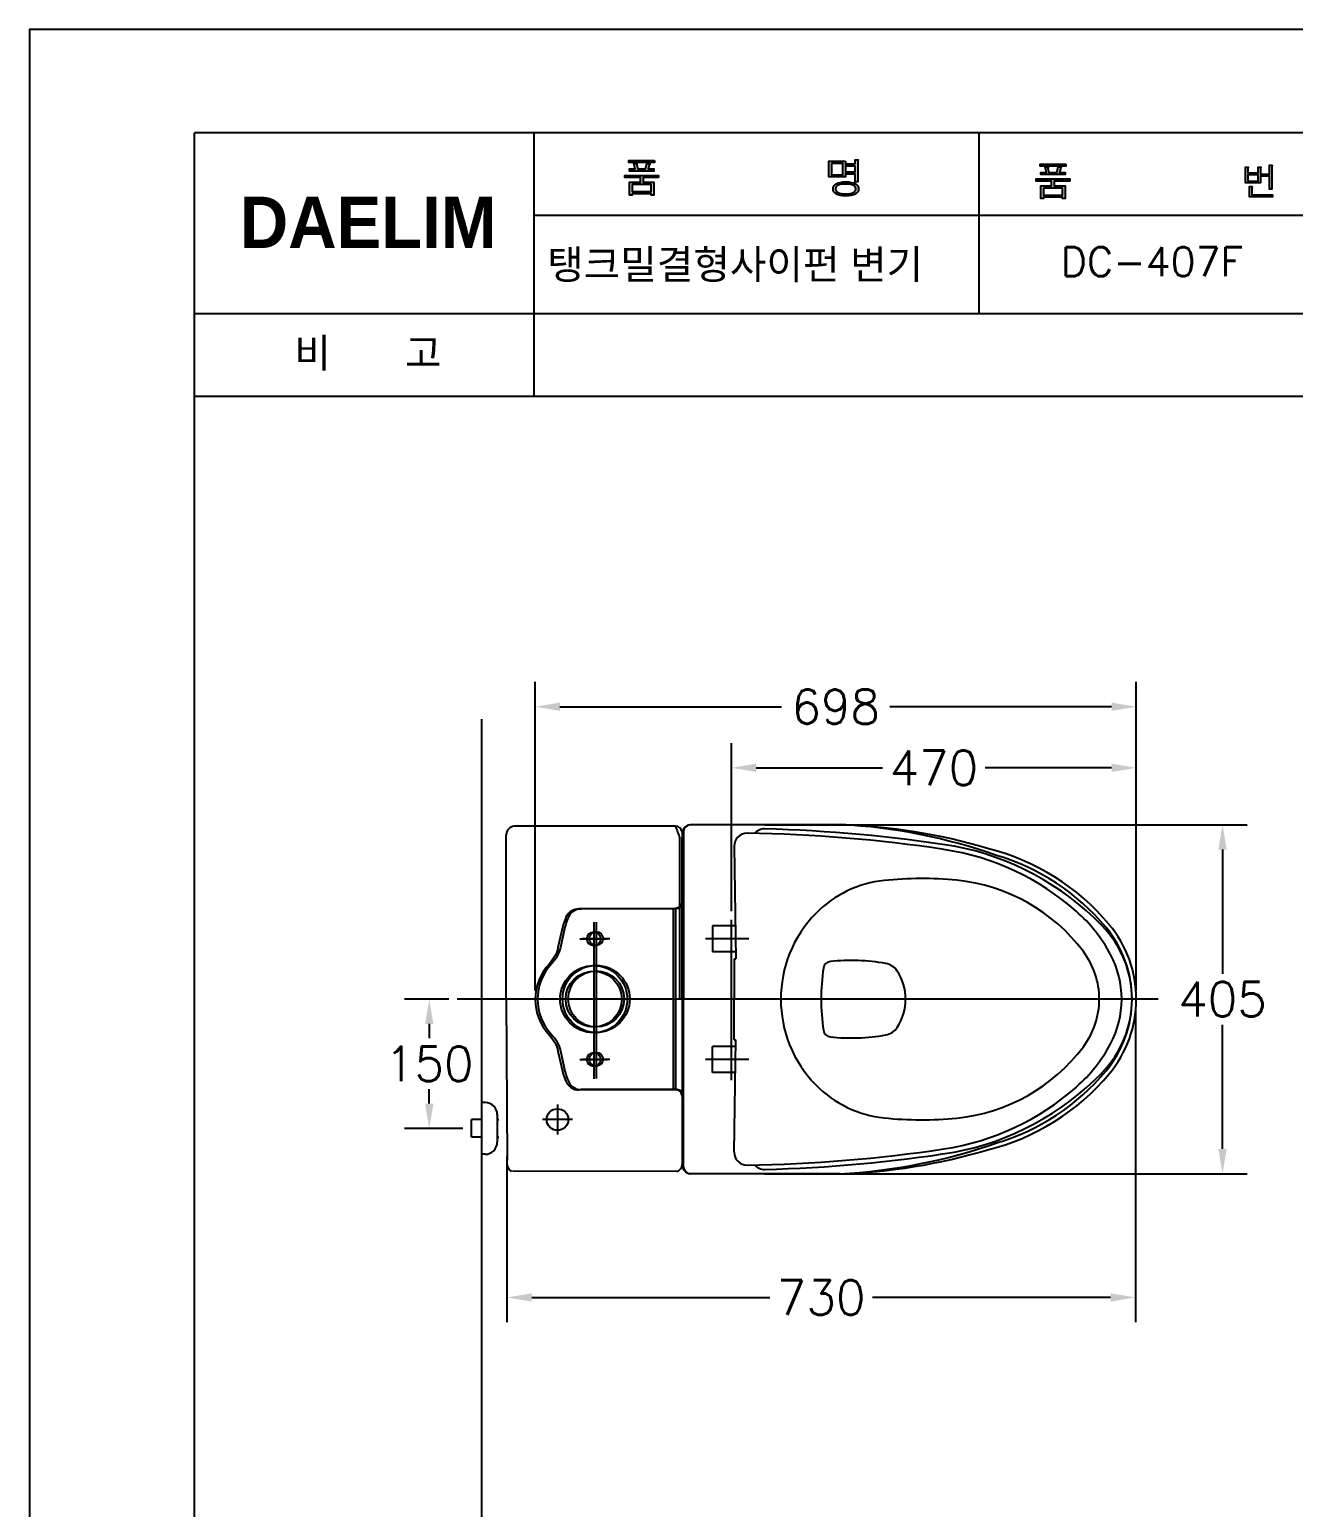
# Model space of a CAD drawing. Extents: x 63879 to 66305, y 58180 to 61610.
# Drawn here: x 63879 to 65347, y 59895 to 61610 of the extents above; entities that cross this region are included whole.
import ezdxf
from ezdxf.lldxf.tags import DXFTag

# ---------------------------------------------------------------- set-up
doc = ezdxf.new("R2010")
doc.units = 0
doc.header["$MEASUREMENT"] = 0
doc.layers.get('0').update_dxf_attribs({"linetype": 'CONTINUOUS'})
doc.layers.get('Defpoints').update_dxf_attribs({"linetype": 'CONTINUOUS'})
for name, color, linetype in [('3', 3, 'CONTINUOUS'), ('6', 6, 'CONTINUOUS'), ('CENTER', 1, 'CONTINUOUS'), ('Dim', 4, 'CONTINUOUS'), ('LINE', 7, 'CONTINUOUS'), ('LINE @ 1 VP1', 7, 'CONTINUOUS'), ('LINE @ 1 VPModel', 7, 'CONTINUOUS'), ('MAIN', 7, 'CONTINUOUS'), ('POINT', 3, 'CONTINUOUS'), ('YA', 7, 'CONTINUOUS')]:
    doc.layers.add(name, color=color, linetype=linetype)
doc.styles.add('h', font='', dxfattribs={"height": 30})
doc.styles.get("Standard").update_dxf_attribs({"font": 'txt.shx', "bigfont": 'ghs.shx'})
doc.styles.add('스타일1', font='txt.shx', dxfattribs={"bigfont": 'ghs.shx'})
doc.styles.get('h').set_extended_font_data('Haansoft Batang')
tags = doc.linetypes.add('Amconstr', pattern=[9999, 9999, 0]).pattern_tags.tags
tags[6:7] = [DXFTag(74, 4), DXFTag(75, 0), DXFTag(340, '0'), DXFTag(46, 1.0), DXFTag(50, 0.0), DXFTag(44, 0.0), DXFTag(45, 0.0)]
tags[4:5] = [DXFTag(74, 4), DXFTag(75, 0), DXFTag(340, '0'), DXFTag(46, 1.0), DXFTag(50, 0.0), DXFTag(44, 0.0), DXFTag(45, 0.0)]
doc.dimstyles.get("Standard").update_dxf_attribs({"dimtxt": 0.18, "dimasz": 0.18, "dimexe": 0.18, "dimexo": 0.0625, "dimgap": 0.09, "dimtad": 0, "dimtih": 1, "dimtoh": 1, "dimdec": 4, "dimzin": 0, "dimdsep": 46, "dimtxsty": 'Standard', "dimcen": 0.09, "dimadec": 0, "dimazin": 0, "dimtfac": 1, "dimtdec": 4, "dimtofl": 0, "dimtmove": 0, "dimatfit": 0, "dimfxl": 0, "dimtolj": 1, "dimtzin": 0, "dimarcsym": 0})

# ---------------------------------------------------------------- blocks, each defined once
blk = doc.blocks.new('*D8')
at = {"layer": 'Defpoints', "color": 0}
for p in [(64343.1, 60484.7), (64375.7, 60484.7), (64392.1, 60334.7)]:
    blk.add_point(p, dxfattribs=at)
at = {"layer": 'Dim', "color": 0, "lineweight": -2}
for p, q in [((64365.7, 60484.7), (64314.3, 60484.7)), ((64343.1, 60455.9), (64343.1, 60439.3)), ((64343.1, 60363.5), (64343.1, 60380.1)), ((64382.1, 60334.7), (64314.3, 60334.7))]:
    blk.add_line(p, q, dxfattribs=at)
at = {"layer": 'Dim', "color": 0}
for points in [[(64338.3, 60455.9), (64347.9, 60455.9), (64343.1, 60484.7)], [(64338.3, 60363.5), (64347.9, 60363.5), (64343.1, 60334.7)]]:
    blk.add_solid(points, dxfattribs=at)
at = {"layer": 'Dim', "color": 0, "insert": (64343.1, 60409.7), "char_height": 40, "attachment_point": 5}
blk.add_mtext('\\A1;150', dxfattribs=at)
blk = doc.blocks.new('*D9')
at = {"layer": 'Defpoints', "color": 0}
for p in [(65163.1, 60484.8), (64433.3, 60312.2), (64433.3, 60138.5)]:
    blk.add_point(p, dxfattribs=at)
at = {"layer": 'Dim', "color": 0, "lineweight": -2}
for p, q in [((65163.1, 60474.8), (65163.1, 60109.7)), ((64433.3, 60302.2), (64433.3, 60109.7)), ((64462.1, 60138.5), (64738.6, 60138.5)), ((65134.3, 60138.5), (64857.8, 60138.5))]:
    blk.add_line(p, q, dxfattribs=at)
at = {"layer": 'Dim', "color": 0}
for points in [[(64462.1, 60143.3), (64462.1, 60133.7), (64433.3, 60138.5)], [(65134.3, 60143.3), (65134.3, 60133.7), (65163.1, 60138.5)]]:
    blk.add_solid(points, dxfattribs=at)
at = {"layer": 'Dim', "color": 0, "insert": (64798.2, 60138.5), "char_height": 40, "attachment_point": 5}
blk.add_mtext('\\A1;730', dxfattribs=at)
blk = doc.blocks.new('*D10')
at = {"layer": 'Defpoints', "color": 0}
for p in [(64694.1, 60753.2), (64694.1, 60576.7), (65164.1, 60484.7)]:
    blk.add_point(p, dxfattribs=at)
at = {"layer": 'Dim', "color": 0, "lineweight": -2}
for p, q in [((64694.1, 60586.7), (64694.1, 60782)), ((65164.1, 60494.7), (65164.1, 60782)), ((64722.9, 60753.2), (64869.5, 60753.2)), ((65135.3, 60753.2), (64988.7, 60753.2))]:
    blk.add_line(p, q, dxfattribs=at)
at = {"layer": 'Dim', "color": 0}
for points in [[(64722.9, 60758), (64722.9, 60748.4), (64694.1, 60753.2)], [(65135.3, 60758), (65135.3, 60748.4), (65164.1, 60753.2)]]:
    blk.add_solid(points, dxfattribs=at)
at = {"layer": 'Dim', "color": 0, "insert": (64929.1, 60753.2), "char_height": 40, "attachment_point": 5}
blk.add_mtext('\\A1;470', dxfattribs=at)
blk = doc.blocks.new('*D11')
at = {"layer": 'Defpoints', "color": 0}
for p in [(64722.5, 60687.2), (65264.2, 60687.2), (64722.5, 60282.1)]:
    blk.add_point(p, dxfattribs=at)
at = {"layer": 'Dim', "color": 0, "lineweight": -2}
for p, q in [((64732.5, 60687.2), (65293, 60687.2)), ((65264.2, 60658.4), (65264.2, 60514.3)), ((65264.2, 60310.9), (65264.2, 60455.1)), ((64732.5, 60282.1), (65293, 60282.1))]:
    blk.add_line(p, q, dxfattribs=at)
at = {"layer": 'Dim', "color": 0}
for points in [[(65259.4, 60658.4), (65269, 60658.4), (65264.2, 60687.2)], [(65259.4, 60310.9), (65269, 60310.9), (65264.2, 60282.1)]]:
    blk.add_solid(points, dxfattribs=at)
at = {"layer": 'Dim', "color": 0, "insert": (65264.2, 60484.7), "char_height": 40, "attachment_point": 5}
blk.add_mtext('\\A1;405', dxfattribs=at)
blk = doc.blocks.new('*D14')
at = {"layer": 'Defpoints', "color": 0}
for p in [(65164.1, 60824.1), (64466.1, 60484.8), (65164.1, 60484.7)]:
    blk.add_point(p, dxfattribs=at)
at = {"layer": 'Dim', "color": 0, "lineweight": -2}
for p, q in [((64466.1, 60494.8), (64466.1, 60852.9)), ((65164.1, 60494.7), (65164.1, 60852.9)), ((64494.9, 60824.1), (64752.2, 60824.1)), ((65135.3, 60824.1), (64878, 60824.1))]:
    blk.add_line(p, q, dxfattribs=at)
at = {"layer": 'Dim', "color": 0}
for points in [[(64494.9, 60828.9), (64494.9, 60819.3), (64466.1, 60824.1)], [(65135.3, 60828.9), (65135.3, 60819.3), (65164.1, 60824.1)]]:
    blk.add_solid(points, dxfattribs=at)
at = {"layer": 'Dim', "color": 0, "insert": (64815.1, 60824.1), "char_height": 40, "attachment_point": 5}
blk.add_mtext('\\A1;698', dxfattribs=at)
blk = doc.blocks.new('*U24')
at = {"layer": 'LINE @ 1 VP1', "linetype": 'Amconstr'}
h = blk.add_hatch(color=256, dxfattribs=at)
h.dxf.hatch_style = 1
h.paths.add_polyline_path([(65059.7, 61444.1), (65053.2, 61444.1), (65053.2, 61441.7), (65081.4, 61441.7), (65081.4, 61444.1), (65074.8, 61444.1), (65076, 61448.5), (65076.1, 61448.9), (65076.7, 61449.6), (65076.8, 61449.7), (65076.8, 61449.7), (65076.8, 61449.8), (65076.8, 61449.8), (65076.8, 61449.8), (65076.8, 61449.9), (65076.8, 61449.9), (65076.8, 61449.9), (65076.8, 61449.9), (65076.8, 61449.9), (65076.8, 61450), (65076.7, 61450), (65076.5, 61450.1), (65075.8, 61450.2), (65073.4, 61450.7), (65071.9, 61444.1), (65062.7, 61444.1), (65061.5, 61449), (65061.6, 61449.6), (65061.8, 61449.9), (65061.8, 61449.9), (65061.8, 61450), (65061.9, 61450), (65061.9, 61450.1), (65061.9, 61450.1), (65061.8, 61450.1), (65061.8, 61450.1), (65061.8, 61450.2), (65061.8, 61450.2), (65061.8, 61450.2), (65061.8, 61450.2), (65061.7, 61450.2), (65061.6, 61450.3), (65061.4, 61450.3), (65060.5, 61450.3), (65058.3, 61450.3)])
h.paths.add_polyline_path([(65047.8, 61436.7), (65047.8, 61434.2), (65065.8, 61434.2), (65065.8, 61428.7), (65053.2, 61428.7), (65053.2, 61414), (65056.3, 61414), (65056.3, 61415.3), (65078.4, 61415.3), (65078.4, 61414), (65081.5, 61414), (65081.5, 61428.7), (65068.9, 61428.7), (65068.9, 61434.2), (65086.8, 61434.2), (65086.8, 61436.7)])
h.paths.add_polyline_path([(65078.4, 61426.1), (65078.4, 61417.9), (65056.3, 61417.9), (65056.3, 61426.1)], flags=16)
at = {"layer": 'LINE @ 1 VPModel', "linetype": 'Amconstr'}
h = blk.add_hatch(color=256, dxfattribs=at)
h.dxf.hatch_style = 1
h.paths.add_polyline_path([(65059.7, 61444.1), (65053.2, 61444.1), (65053.2, 61441.7), (65081.4, 61441.7), (65081.4, 61444.1), (65074.8, 61444.1), (65076, 61448.5), (65076.1, 61448.9), (65076.7, 61449.6), (65076.8, 61449.7), (65076.8, 61449.7), (65076.8, 61449.8), (65076.8, 61449.8), (65076.8, 61449.8), (65076.8, 61449.9), (65076.8, 61449.9), (65076.8, 61449.9), (65076.8, 61449.9), (65076.8, 61449.9), (65076.8, 61450), (65076.7, 61450), (65076.5, 61450.1), (65075.8, 61450.2), (65073.4, 61450.7), (65071.9, 61444.1), (65062.7, 61444.1), (65061.5, 61449), (65061.6, 61449.6), (65061.8, 61449.9), (65061.8, 61449.9), (65061.8, 61450), (65061.9, 61450), (65061.9, 61450.1), (65061.9, 61450.1), (65061.8, 61450.1), (65061.8, 61450.1), (65061.8, 61450.2), (65061.8, 61450.2), (65061.8, 61450.2), (65061.8, 61450.2), (65061.7, 61450.2), (65061.6, 61450.3), (65061.4, 61450.3), (65060.5, 61450.3), (65058.3, 61450.3)])
h.paths.add_polyline_path([(65047.8, 61436.7), (65047.8, 61434.2), (65065.8, 61434.2), (65065.8, 61428.7), (65053.2, 61428.7), (65053.2, 61414), (65056.3, 61414), (65056.3, 61415.3), (65078.4, 61415.3), (65078.4, 61414), (65081.5, 61414), (65081.5, 61428.7), (65068.9, 61428.7), (65068.9, 61434.2), (65086.8, 61434.2), (65086.8, 61436.7)])
h.paths.add_polyline_path([(65078.4, 61426.1), (65078.4, 61417.9), (65056.3, 61417.9), (65056.3, 61426.1)], flags=16)
blk = doc.blocks.new('*U25')
at = {"layer": 'LINE @ 1 VP1', "linetype": 'Amconstr'}
h = blk.add_hatch(color=256, dxfattribs=at)
h.dxf.hatch_style = 1
h.paths.add_polyline_path([(65082.1, 61453.9), (65052.5, 61453.9), (65052.5, 61451.5), (65082.1, 61451.5)])
at = {"layer": 'LINE @ 1 VPModel', "linetype": 'Amconstr'}
h = blk.add_hatch(color=256, dxfattribs=at)
h.dxf.hatch_style = 1
h.paths.add_polyline_path([(65082.1, 61453.9), (65052.5, 61453.9), (65052.5, 61451.5), (65082.1, 61451.5)])
blk = doc.blocks.new('*U26')
at = {"layer": 'LINE @ 1 VP1', "linetype": 'Amconstr'}
h = blk.add_hatch(color=256, dxfattribs=at)
h.dxf.hatch_style = 1
h.paths.add_polyline_path([(65308.3, 61448.9), (65308.3, 61449.2), (65308.5, 61449.6), (65308.6, 61449.8), (65308.6, 61449.8), (65308.6, 61449.9), (65308.6, 61450), (65308.6, 61450), (65308.6, 61450), (65308.6, 61450.1), (65308.6, 61450.1), (65308.6, 61450.1), (65308.6, 61450.1), (65308.5, 61450.1), (65308.5, 61450.2), (65308.4, 61450.2), (65308.3, 61450.2), (65308.2, 61450.3), (65307.3, 61450.3), (65305.4, 61450.3), (65305.4, 61443.7), (65293.5, 61443.7), (65293.5, 61449.1), (65293.6, 61449.4), (65293.8, 61449.7), (65293.9, 61449.9), (65294, 61450), (65294, 61450), (65294, 61450.1), (65294, 61450.1), (65294, 61450.1), (65294, 61450.1), (65294, 61450.2), (65294, 61450.2), (65294, 61450.2), (65293.9, 61450.2), (65293.9, 61450.2), (65293.9, 61450.2), (65293.9, 61450.2), (65293.8, 61450.3), (65293.6, 61450.3), (65292.9, 61450.3), (65290.8, 61450.3), (65290.8, 61432), (65308.3, 61432), (65308.3, 61440), (65318.6, 61440), (65318.6, 61424.9), (65321.5, 61424.9), (65321.5, 61451.1), (65321.5, 61451.5), (65321.7, 61451.8), (65321.8, 61452), (65321.8, 61452.2), (65321.8, 61452.3), (65321.8, 61452.3), (65321.8, 61452.3), (65321.8, 61452.4), (65321.8, 61452.4), (65321.8, 61452.4), (65321.8, 61452.4), (65321.7, 61452.5), (65321.7, 61452.5), (65321.7, 61452.5), (65321.6, 61452.5), (65321.5, 61452.5), (65321.3, 61452.6), (65321, 61452.6), (65318.6, 61452.6), (65318.6, 61442.3), (65308.3, 61442.3)])
h.paths.add_polyline_path([(65305.4, 61441.4), (65305.4, 61434.1), (65293.5, 61434.1), (65293.5, 61441.4)], flags=16)
h.paths.add_polyline_path([(65298.6, 61427.3), (65298.5, 61427.1), (65298.4, 61426.8), (65298.3, 61426.5), (65298.3, 61418.2), (65322.3, 61418.2), (65322.3, 61415.9), (65295.5, 61415.9), (65295.5, 61427.7), (65297.6, 61427.7), (65298.3, 61427.7), (65298.5, 61427.7), (65298.6, 61427.6), (65298.7, 61427.5), (65298.6, 61427.4)])
at = {"layer": 'LINE @ 1 VPModel', "linetype": 'Amconstr'}
h = blk.add_hatch(color=256, dxfattribs=at)
h.dxf.hatch_style = 1
h.paths.add_polyline_path([(65308.3, 61448.9), (65308.3, 61449.2), (65308.5, 61449.6), (65308.6, 61449.8), (65308.6, 61449.8), (65308.6, 61449.9), (65308.6, 61450), (65308.6, 61450), (65308.6, 61450), (65308.6, 61450.1), (65308.6, 61450.1), (65308.6, 61450.1), (65308.6, 61450.1), (65308.5, 61450.1), (65308.5, 61450.2), (65308.4, 61450.2), (65308.3, 61450.2), (65308.2, 61450.3), (65307.3, 61450.3), (65305.4, 61450.3), (65305.4, 61443.7), (65293.5, 61443.7), (65293.5, 61449.1), (65293.6, 61449.4), (65293.8, 61449.7), (65293.9, 61449.9), (65294, 61450), (65294, 61450), (65294, 61450.1), (65294, 61450.1), (65294, 61450.1), (65294, 61450.1), (65294, 61450.2), (65294, 61450.2), (65294, 61450.2), (65293.9, 61450.2), (65293.9, 61450.2), (65293.9, 61450.2), (65293.9, 61450.2), (65293.8, 61450.3), (65293.6, 61450.3), (65292.9, 61450.3), (65290.8, 61450.3), (65290.8, 61432), (65308.3, 61432), (65308.3, 61440), (65318.6, 61440), (65318.6, 61424.9), (65321.5, 61424.9), (65321.5, 61451.1), (65321.5, 61451.5), (65321.7, 61451.8), (65321.8, 61452), (65321.8, 61452.2), (65321.8, 61452.3), (65321.8, 61452.3), (65321.8, 61452.3), (65321.8, 61452.4), (65321.8, 61452.4), (65321.8, 61452.4), (65321.8, 61452.4), (65321.7, 61452.5), (65321.7, 61452.5), (65321.7, 61452.5), (65321.6, 61452.5), (65321.5, 61452.5), (65321.3, 61452.6), (65321, 61452.6), (65318.6, 61452.6), (65318.6, 61442.3), (65308.3, 61442.3)])
h.paths.add_polyline_path([(65305.4, 61441.4), (65305.4, 61434.1), (65293.5, 61434.1), (65293.5, 61441.4)], flags=16)
h.paths.add_polyline_path([(65298.6, 61427.3), (65298.5, 61427.1), (65298.4, 61426.8), (65298.3, 61426.5), (65298.3, 61418.2), (65322.3, 61418.2), (65322.3, 61415.9), (65295.5, 61415.9), (65295.5, 61427.7), (65297.6, 61427.7), (65298.3, 61427.7), (65298.5, 61427.7), (65298.6, 61427.6), (65298.7, 61427.5), (65298.6, 61427.4)])

msp = doc.modelspace()

# ---------------------------------------------------------------- hatches: boundary and pattern name
at = {"layer": 'YA'}
h = msp.add_hatch(color=256, dxfattribs=at)
h.paths.add_polyline_path([(64837.7, 61454.1), (64837.7, 61459), (64840.1, 61459), (64840.5, 61459), (64840.8, 61458.9), (64840.9, 61458.9), (64841, 61458.9), (64841, 61458.9), (64841.1, 61458.8), (64841.1, 61458.8), (64841.1, 61458.8), (64841.1, 61458.8), (64841.1, 61458.8), (64841.1, 61458.8), (64841.1, 61458.8), (64841.1, 61458.7), (64841.1, 61458.7), (64841.1, 61458.7), (64841.1, 61458.7), (64841.1, 61458.6), (64841.1, 61458.5), (64841, 61458.3), (64840.8, 61458), (64840.8, 61457.6), (64840.8, 61433.3), (64837.7, 61433.3), (64837.7, 61442.3), (64827.8, 61442.3), (64827.8, 61444.9), (64837.7, 61444.9), (64837.7, 61451.5), (64827.8, 61451.5), (64827.8, 61454.1)])
h.paths.add_polyline_path([(64817.9, 61429.3), (64817.3, 61428.9), (64816.7, 61428.5), (64816.2, 61428), (64815.8, 61427.5), (64815.5, 61427), (64815.3, 61426.4), (64815.1, 61425.7), (64815.1, 61425.1), (64815.1, 61424.4), (64815.3, 61423.8), (64815.5, 61423.2), (64815.8, 61422.7), (64816.2, 61422.2), (64816.7, 61421.7), (64817.3, 61421.3), (64817.9, 61420.9), (64819.6, 61420.3), (64821.6, 61419.9), (64826.8, 61419.5), (64831.9, 61419.9), (64834, 61420.3), (64835.6, 61420.9), (64836.3, 61421.3), (64836.9, 61421.7), (64837.4, 61422.2), (64837.8, 61422.7), (64838.1, 61423.2), (64838.3, 61423.8), (64838.5, 61424.4), (64838.5, 61425.1), (64838.5, 61425.7), (64838.3, 61426.4), (64838.1, 61427), (64837.8, 61427.5), (64837.4, 61428), (64836.9, 61428.5), (64836.3, 61428.9), (64835.6, 61429.3), (64834, 61429.9), (64831.9, 61430.4), (64826.8, 61430.7), (64821.6, 61430.4), (64819.6, 61429.9)], flags=16)
h.paths.add_polyline_path([(64837.9, 61431), (64838.8, 61430.4), (64839.5, 61429.8), (64840.2, 61429.1), (64840.7, 61428.4), (64841.1, 61427.6), (64841.4, 61426.8), (64841.5, 61426), (64841.6, 61425.1), (64841.5, 61424.2), (64841.4, 61423.3), (64841.1, 61422.5), (64840.7, 61421.8), (64840.2, 61421.1), (64839.5, 61420.4), (64838.8, 61419.8), (64837.9, 61419.3), (64836.9, 61418.7), (64835.8, 61418.3), (64833.2, 61417.6), (64830.2, 61417.1), (64826.8, 61417), (64823.4, 61417.1), (64820.4, 61417.6), (64817.8, 61418.3), (64816.6, 61418.7), (64815.6, 61419.3), (64814.8, 61419.8), (64814, 61420.4), (64813.4, 61421.1), (64812.9, 61421.8), (64812.5, 61422.5), (64812.2, 61423.3), (64812.1, 61424.2), (64812, 61425.1), (64812.1, 61426), (64812.2, 61426.8), (64812.5, 61427.6), (64812.9, 61428.4), (64813.4, 61429.1), (64814, 61429.8), (64814.8, 61430.4), (64815.6, 61431), (64816.6, 61431.5), (64817.8, 61432), (64820.4, 61432.7), (64823.4, 61433.1), (64826.8, 61433.3), (64830.2, 61433.1), (64833.2, 61432.7), (64835.8, 61432), (64836.9, 61431.5)])
h.paths.add_polyline_path([(64810.1, 61454.6), (64810.1, 61441.5), (64823.2, 61441.5), (64823.2, 61454.6)], flags=16)
h.paths.add_polyline_path([(64826.3, 61457.2), (64826.3, 61438.9), (64807, 61438.9), (64807, 61457.2)])
h.paths.add_polyline_path([(64578.8, 61430.2), (64578.8, 61421.9), (64600.9, 61421.9), (64600.9, 61430.2)], flags=16)
h.paths.add_polyline_path([(64584.3, 61454.3), (64584.3, 61454.3), (64584.3, 61454.2), (64584.3, 61454.2), (64584.3, 61454.2), (64584.4, 61454.2), (64584.4, 61454.1), (64584.4, 61454.1), (64584.3, 61454.1), (64584.3, 61454), (64584.3, 61453.9), (64584.2, 61453.8), (64584.1, 61453.4), (64584, 61453.3), (64584, 61453.1), (64584, 61453), (64584, 61452.9), (64585.2, 61448.2), (64594.4, 61448.2), (64595.9, 61454.7), (64598.3, 61454.3), (64599, 61454.1), (64599.2, 61454.1), (64599.3, 61454), (64599.3, 61454), (64599.3, 61454), (64599.3, 61454), (64599.3, 61454), (64599.3, 61453.9), (64599.3, 61453.9), (64599.3, 61453.9), (64599.3, 61453.9), (64599.3, 61453.8), (64599.3, 61453.8), (64599.2, 61453.7), (64599.1, 61453.5), (64598.8, 61453.2), (64598.7, 61453), (64598.6, 61452.9), (64598.6, 61452.8), (64598.5, 61452.6), (64597.3, 61448.2), (64603.9, 61448.2), (64603.9, 61445.8), (64575.7, 61445.8), (64575.7, 61448.2), (64582.2, 61448.2), (64580.8, 61454.4), (64583, 61454.4), (64583.9, 61454.4), (64584.1, 61454.3), (64584.2, 61454.3), (64584.3, 61454.3)])
h.paths.add_polyline_path([(64604.6, 61458), (64604.6, 61455.6), (64575, 61455.6), (64575, 61458)])
h.paths.add_polyline_path([(64609.3, 61438.3), (64591.4, 61438.3), (64591.4, 61432.8), (64604, 61432.8), (64604, 61418), (64600.9, 61418), (64600.9, 61419.3), (64578.8, 61419.3), (64578.8, 61418), (64575.7, 61418), (64575.7, 61432.8), (64588.3, 61432.8), (64588.3, 61438.3), (64570.3, 61438.3), (64570.3, 61440.8), (64609.3, 61440.8)])

# ---------------------------------------------------------------- linework, layer by layer
at = {"color": 0}
msp.add_line((64636.7, 60679.1), (64636.7, 60291), dxfattribs=at)
at = {"layer": '3', "color": 0}
for centre, radius, start, end in [((64649.7, 60673.9), 14, 108.7085, 158.3726), ((64649.2, 60294.5), 13, 195.8349, 252.5215)]:
    msp.add_arc(centre, radius, start, end, dxfattribs=at)
at = {"layer": '6', "color": 0}
msp.add_line((64404.1, 60315.7), (64404.1, 60334.2), dxfattribs=at)
at = {"layer": 'CENTER', "color": 0}
for p, q in [((64534.1, 60573.9), (64534.1, 60392.3)), ((64536.9, 60574.2), (64536.9, 60392.6)), ((64694.1, 60390.8), (64694.1, 60576.7)), ((64518.1, 60554.7), (64549.8, 60554.7)), ((64520.9, 60555), (64552.7, 60555)), ((64714, 60554.7), (64663.9, 60554.7)), ((65189.5, 60484.7), (64375.7, 60484.7)), ((64518.1, 60414.7), (64549.8, 60414.7)), ((64520.9, 60415), (64552.7, 60415)), ((64714, 60414.7), (64663.9, 60414.7)), ((64492, 60362.5), (64492, 60327.5)), ((64509.5, 60345), (64474.5, 60345))]:
    msp.add_line(p, q, dxfattribs=at)
at = {"layer": 'MAIN', "color": 0}
for p, q in [((64404.1, 58971.3), (64404.1, 60809.5)), ((64820.7, 60687.2), (64646.3, 60687.2)), ((64820.9, 60687.2), (64646.5, 60687.2)), ((64634.1, 60484.7), (64634.1, 60671.8)), ((64638.3, 60679.2), (64638.3, 60484.7)), ((64638.3, 60671.7), (64638.3, 60484.7)), ((64697.1, 60662), (64699.1, 60531.7)), ((64672.1, 60569.7), (64672.1, 60539.7)), ((64698.5, 60569.7), (64672.1, 60569.7)), ((64699, 60539.7), (64672.1, 60539.7)), ((64697.1, 60531.7), (64699.1, 60531.7)), ((64697.1, 60531.7), (64697.1, 60484.7)), ((64638.3, 60290.1), (64638.3, 60484.7)), ((64697.1, 60437.7), (64697.1, 60484.7)), ((64672.1, 60399.7), (64672.1, 60429.7)), ((64699, 60429.7), (64672.1, 60429.7)), ((64697.1, 60437.7), (64699.1, 60437.7)), ((64697.1, 60307.4), (64699.1, 60437.7)), ((64698.5, 60399.7), (64672.1, 60399.7)), ((64408.1, 60364.7), (64404.1, 60364.7)), ((64392.1, 60324.5), (64392.1, 60345)), ((64404.1, 60345), (64392.1, 60345)), ((64422.1, 60350.7), (64422.1, 60318.7)), ((64422.1, 60345), (64424.1, 60345)), ((64404.1, 60324.5), (64392.1, 60324.5)), ((64422.1, 60324.5), (64424.1, 60324.5)), ((64408.1, 60304.7), (64404.1, 60304.7)), ((64819.7, 60282.1), (64645.3, 60282.1))]:
    msp.add_line(p, q, dxfattribs=at)
at = {"layer": 'MAIN', "color": 7}
for p, q in [((64628.9, 60685.4), (64441.8, 60685.4)), ((64432.4, 60485), (64432.6, 60675.4)), ((64636.7, 60485), (64636.7, 60672.1)), ((64432.4, 60485), (64432.4, 60659.1)), ((64432.4, 60485.1), (64433.4, 60297.8)), ((64636.7, 60485), (64636.7, 60297.9)), ((64630.5, 60284.8), (64439.9, 60285))]:
    msp.add_line(p, q, dxfattribs=at)
msp.add_circle((64492, 60345), 12.5, dxfattribs=at)
for centre, radius, start, end in [((64442.6, 60675.4), 10, 94.6201, 180), ((64629, 60677.5), 7.86, 11.3225, 90.8705), ((64442.6, 60293.5), 9.28, 184.0742, 245.7023), ((64628.3, 60293), 8.43, 284.8915, 359.5779)]:
    msp.add_arc(centre, radius, start, end, dxfattribs=at)
at = {"layer": 'MAIN', "color": 0}
for centre, radius, start, end in [((65073.6, 60849.3), 473.9, 200.2333, 201.9873), ((64646.3, 60679.2), 8, 90, 180), ((64646.3, 60679.2), 8, 90, 180), ((64788.2, 60045.7), 642.4, 70.5659, 87.0826), ((64799.3, 60016.8), 670.8, 73.3788, 88.1553), ((64788.2, 60045.7), 642.4, 70.5659, 87.0826), ((64799.3, 60016.8), 670.8, 73.3788, 88.1553), ((64712.1, 60662.2), 15, 89.1659, 180), ((64687.6, 58977.4), 1700, 81.4419, 89.1659), ((64732.1, 60667.3), 15, 88.4964, 139.4017), ((64687.6, 58970.9), 1712, 81.0921, 88.4964), ((64895.9, 60361.8), 300, 48.5441, 81.4419), ((64891.5, 60342.6), 325.5, 44.3131, 79.1713), ((64927.5, 60400), 267.3, 39.8337, 76.2184), ((64927.5, 60400), 267.3, 39.8337, 76.2184), ((64927.5, 60400), 262.3, 39.8337, 73.5147), ((64927.5, 60400), 262.3, 39.8337, 73.5147), ((64975.4, 60451.7), 180, 28.1029, 48.544), ((65037.1, 60484.7), 122, 0, 44.3131), ((65029.1, 60484.7), 130, 360, 39.8337), ((65029.1, 60484.7), 130, 360, 39.8337), ((65029.1, 60484.7), 135, 360, 39.8337), ((65029.1, 60484.7), 135, 360, 39.8337), ((65037.1, 60484.7), 110, 0, 28.1029), ((65037.1, 60484.7), 122, 315.6869, 0), ((65029.1, 60484.7), 130, 320.1663, 0), ((65029.1, 60484.7), 130, 320.1663, 0), ((65029.1, 60484.7), 135, 320.1663, 0), ((65029.1, 60484.7), 135, 320.1663, 0), ((65037.1, 60484.7), 110, 331.8971, 0), ((64975.4, 60517.7), 180, 311.4559, 331.8971), ((64891.5, 60626.8), 325.5, 280.8287, 315.6869), ((64927.5, 60569.4), 267.3, 283.7816, 320.1663), ((64927.5, 60569.4), 267.3, 283.7816, 320.1663), ((64927.5, 60569.4), 262.3, 286.4853, 320.1663), ((64927.5, 60569.4), 262.3, 286.4853, 320.1663), ((64895.9, 60607.6), 300, 278.5581, 311.4559), ((64408.1, 60350.7), 14, 0, 90), ((64408.1, 60318.7), 14, 270, 360), ((64712.1, 60307.2), 15, 180, 270.8341), ((64687.6, 61992), 1700, 270.8341, 278.5581), ((64687.6, 61998.5), 1712, 271.5036, 278.9079), ((64788.2, 60924), 642.6, 272.8099, 289.4308), ((64786.8, 60930.9), 649.6, 272.9, 289.3407), ((64799, 60954), 672.2, 271.7616, 286.6131), ((64799, 60954), 672.2, 271.7616, 286.6131), ((64646.3, 60290.1), 8, 180, 270), ((64732.1, 60302.1), 15, 220.5983, 271.5036)]:
    msp.add_arc(centre, radius, start, end, dxfattribs=at)
at = {"layer": 'POINT', "color": 0}
for p, q in [((64626.3, 60589.7), (64626.3, 60379.7)), ((64629.2, 60590), (64629.2, 60380))]:
    msp.add_line(p, q, dxfattribs=at)
for points in [[(65121.1, 60484.7, 0.162836), (65102.6, 60540.1, 0.209497), (64955.6, 60622.7, 0.050974), (64871.2, 60622.4, 0.173191), (64792.4, 60584.6, 0.411168), (64792.4, 60384.8, 0.173191), (64871.2, 60347, 0.050974), (64955.6, 60346.7, 0.209497), (65102.6, 60429.4, 0.162836), (65121.1, 60484.7)], [(64636.7, 60598, -0.414214), (64628.7, 60590), (64519.5, 60589.7)], [(64638.3, 60597.7, -0.414214), (64630.3, 60589.7), (64519.5, 60589.7)], [(64502.2, 60580.3, 0.055052), (64497.9, 60567.8), (64492.6, 60544.5, -0.135013), (64482.6, 60525.8, 0.399274), (64482.6, 60443.1, -0.135013), (64492.6, 60424.4), (64497.9, 60401, 0.055053), (64502.2, 60388.6, 0.289681), (64516.6, 60379.4)], [(64505, 60580.6, 0.055052), (64500.7, 60568.1), (64495.4, 60544.8, -0.135013), (64485.4, 60526.1, 0.399274), (64485.4, 60443.4, -0.135013), (64495.4, 60424.7), (64500.7, 60401.3, 0.055053), (64505, 60388.9, 0.289681), (64519.5, 60379.7)], [(64502.2, 60580.3, -0.289681), (64516.6, 60589.4, 0.289681), (64502.2, 60580.3)], [(64505, 60580.6, -0.289681), (64519.5, 60589.7, 0.289681), (64505, 60580.6)], [(64896.2, 60484.7, 0.145176), (64886.5, 60517.4, 0.207813), (64873.2, 60526.2, 0.070312), (64808.9, 60528.4, 0.340717), (64800.9, 60520.8, 0.075655), (64800.9, 60448.6, 0.340717), (64808.9, 60441, 0.070312), (64873.2, 60443.2, 0.207813), (64886.5, 60452, 0.145176), (64896.2, 60484.7)], [(64628.7, 60380, -0.123029), (64632.5, 60379.1, 0.123029), (64628.7, 60380)], [(64630.3, 60379.7, -0.123029), (64634.1, 60378.8, 0.123029), (64630.3, 60379.7)]]:
    msp.add_lwpolyline(points, format="xyb", dxfattribs=at)
for points in [[(64516.6, 60379.4), (64630.3, 60379.7), (64516.6, 60379.4)], [(64519.5, 60379.7), (64629.2, 60380), (64519.5, 60379.7)]]:
    msp.add_lwpolyline(points, dxfattribs=at)
for centre, radius in [((64536.9, 60555), 8), ((64534.1, 60554.7), 8), ((64534.1, 60484.7), 39), ((64536.9, 60485), 39), ((64534.1, 60484.7), 32.5), ((64536.9, 60485), 32.5), ((64534.1, 60414.7), 8), ((64536.9, 60415), 8)]:
    msp.add_circle(centre, radius, dxfattribs=at)
for centre in [(64628.7, 60372), (64630.3, 60371.7)]:
    msp.add_arc(centre, 8, 0, 61.9448, dxfattribs=at)
at = {"layer": 'YA', "color": 7}
for p, q in [((66146.4, 61490.1), (64070.4, 61490.1)), ((64070.4, 60420), (64070.4, 61490.1)), ((64464.9, 61184.1), (64464.9, 61490.1)), ((64981.8, 61279.8), (64981.8, 61489.8)), ((66146.4, 61394.1), (64464.9, 61394.1)), ((66146.4, 61280.1), (64070.4, 61280.1)), ((66146.4, 61184.1), (64070.4, 61184.1)), ((66146.4, 61184.1), (64070.4, 61184.1)), ((64070.4, 58322.1), (64070.4, 60420))]:
    msp.add_line(p, q, dxfattribs=at)
at = {"layer": 'YA', "color": 0}
msp.add_lwpolyline([(63879, 58179.7), (66304.5, 58179.7), (66304.5, 61610), (63879, 61610)], close=True, dxfattribs=at)
at = {"layer": 'YA', "color": 7}
for points in [[(64604.6, 61458), (64604.6, 61455.6), (64575, 61455.6), (64575, 61458), (64604.6, 61458)], [(64584.3, 61454.3), (64584.3, 61454.3), (64584.3, 61454.2), (64584.3, 61454.2), (64584.3, 61454.2), (64584.4, 61454.2), (64584.4, 61454.1), (64584.4, 61454.1), (64584.3, 61454.1), (64584.3, 61454), (64584.3, 61453.9), (64584.2, 61453.8), (64584.1, 61453.4), (64584, 61453.3), (64584, 61453.1), (64584, 61453), (64584, 61452.9), (64585.2, 61448.2), (64594.4, 61448.2), (64595.9, 61454.7), (64598.3, 61454.3), (64599, 61454.1), (64599.2, 61454.1), (64599.3, 61454), (64599.3, 61454), (64599.3, 61454), (64599.3, 61454), (64599.3, 61454), (64599.3, 61453.9), (64599.3, 61453.9), (64599.3, 61453.9), (64599.3, 61453.9), (64599.3, 61453.8), (64599.3, 61453.8), (64599.2, 61453.7), (64599.1, 61453.5), (64598.8, 61453.2), (64598.7, 61453), (64598.6, 61452.9), (64598.6, 61452.8), (64598.5, 61452.6), (64597.3, 61448.2), (64603.9, 61448.2), (64603.9, 61445.8), (64575.7, 61445.8), (64575.7, 61448.2), (64582.2, 61448.2), (64580.8, 61454.4), (64583, 61454.4), (64583.9, 61454.4), (64584.1, 61454.3), (64584.2, 61454.3), (64584.3, 61454.3), (64584.3, 61454.3)], [(64826.3, 61457.2), (64826.3, 61438.9), (64807, 61438.9), (64807, 61457.2), (64826.3, 61457.2)], [(64837.7, 61454.1), (64837.7, 61459), (64840.1, 61459), (64840.5, 61459), (64840.8, 61458.9), (64840.9, 61458.9), (64841, 61458.9), (64841, 61458.9), (64841.1, 61458.8), (64841.1, 61458.8), (64841.1, 61458.8), (64841.1, 61458.8), (64841.1, 61458.8), (64841.1, 61458.8), (64841.1, 61458.8), (64841.1, 61458.7), (64841.1, 61458.7), (64841.1, 61458.7), (64841.1, 61458.7), (64841.1, 61458.6), (64841.1, 61458.5), (64841, 61458.3), (64840.8, 61458), (64840.8, 61457.6), (64840.8, 61433.3), (64837.7, 61433.3), (64837.7, 61442.3), (64827.8, 61442.3), (64827.8, 61444.9), (64837.7, 61444.9), (64837.7, 61451.5), (64827.8, 61451.5), (64827.8, 61454.1), (64837.7, 61454.1)], [(64609.3, 61438.3), (64591.4, 61438.3), (64591.4, 61432.8), (64604, 61432.8), (64604, 61418), (64600.9, 61418), (64600.9, 61419.3), (64578.8, 61419.3), (64578.8, 61418), (64575.7, 61418), (64575.7, 61432.8), (64588.3, 61432.8), (64588.3, 61438.3), (64570.3, 61438.3), (64570.3, 61440.8), (64609.3, 61440.8), (64609.3, 61438.3)], [(64810.1, 61454.6), (64810.1, 61441.5), (64823.2, 61441.5), (64823.2, 61454.6), (64810.1, 61454.6)], [(65082.1, 61453.9), (65082.1, 61451.5), (65052.5, 61451.5), (65052.5, 61453.9), (65082.1, 61453.9)], [(65061.8, 61450.2), (65061.8, 61450.2), (65061.8, 61450.2), (65061.8, 61450.1), (65061.8, 61450.1), (65061.9, 61450.1), (65061.9, 61450.1), (65061.9, 61450), (65061.8, 61450), (65061.8, 61449.9), (65061.8, 61449.9), (65061.7, 61449.7), (65061.6, 61449.3), (65061.5, 61449.2), (65061.5, 61449.1), (65061.5, 61448.9), (65061.5, 61448.8), (65062.7, 61444.1), (65071.9, 61444.1), (65073.4, 61450.7), (65075.8, 61450.2), (65076.5, 61450.1), (65076.7, 61450), (65076.8, 61450), (65076.8, 61449.9), (65076.8, 61449.9), (65076.8, 61449.9), (65076.8, 61449.9), (65076.8, 61449.9), (65076.8, 61449.8), (65076.8, 61449.8), (65076.8, 61449.8), (65076.8, 61449.7), (65076.8, 61449.7), (65076.7, 61449.6), (65076.6, 61449.5), (65076.3, 61449.1), (65076.2, 61449), (65076.1, 61448.8), (65076.1, 61448.7), (65076, 61448.5), (65074.8, 61444.1), (65081.4, 61444.1), (65081.4, 61441.7), (65053.2, 61441.7), (65053.2, 61444.1), (65059.7, 61444.1), (65058.3, 61450.3), (65060.5, 61450.3), (65061.4, 61450.3), (65061.6, 61450.3), (65061.7, 61450.2), (65061.8, 61450.2), (65061.8, 61450.2)], [(65293.9, 61450.2), (65294, 61450.2), (65294, 61450.2), (65294, 61450.2), (65294, 61450.1), (65294, 61450.1), (65294, 61450.1), (65294, 61450.1), (65294, 61450), (65294, 61450), (65293.9, 61449.9), (65293.8, 61449.7), (65293.6, 61449.4), (65293.5, 61449.1), (65293.5, 61443.7), (65305.4, 61443.7), (65305.4, 61450.3), (65307.3, 61450.3), (65308.2, 61450.3), (65308.3, 61450.2), (65308.4, 61450.2), (65308.5, 61450.2), (65308.5, 61450.1), (65308.6, 61450.1), (65308.6, 61450.1), (65308.6, 61450.1), (65308.6, 61450.1), (65308.6, 61450), (65308.6, 61450), (65308.6, 61450), (65308.6, 61449.9), (65308.6, 61449.8), (65308.6, 61449.8), (65308.5, 61449.6), (65308.3, 61449.2), (65308.3, 61448.9), (65308.3, 61442.3), (65318.6, 61442.3), (65318.6, 61452.6), (65321, 61452.6), (65321.3, 61452.6), (65321.5, 61452.5), (65321.6, 61452.5), (65321.7, 61452.5), (65321.7, 61452.5), (65321.7, 61452.5), (65321.8, 61452.4), (65321.8, 61452.4), (65321.8, 61452.4), (65321.8, 61452.4), (65321.8, 61452.4), (65321.8, 61452.4), (65321.8, 61452.3), (65321.8, 61452.3), (65321.8, 61452.3), (65321.8, 61452.2), (65321.8, 61452), (65321.7, 61451.8), (65321.5, 61451.5), (65321.5, 61451.1), (65321.5, 61424.9), (65318.6, 61424.9), (65318.6, 61440), (65308.3, 61440), (65308.3, 61432), (65290.8, 61432), (65290.8, 61450.3), (65292.9, 61450.3), (65293.6, 61450.3), (65293.8, 61450.3), (65293.9, 61450.2), (65293.9, 61450.2), (65293.9, 61450.2), (65293.9, 61450.2)], [(65293.5, 61434.1), (65305.4, 61434.1), (65305.4, 61441.4), (65293.5, 61441.4), (65293.5, 61434.1)], [(64578.8, 61430.2), (64578.8, 61421.9), (64600.9, 61421.9), (64600.9, 61430.2), (64578.8, 61430.2)], [(64837.9, 61431), (64838.8, 61430.4), (64839.5, 61429.8), (64840.2, 61429.1), (64840.7, 61428.4), (64841.1, 61427.6), (64841.4, 61426.8), (64841.5, 61426), (64841.6, 61425.1), (64841.5, 61424.2), (64841.4, 61423.3), (64841.1, 61422.5), (64840.7, 61421.8), (64840.2, 61421.1), (64839.5, 61420.4), (64838.8, 61419.8), (64837.9, 61419.3), (64836.9, 61418.7), (64835.8, 61418.3), (64833.2, 61417.6), (64830.2, 61417.1), (64826.8, 61417), (64823.4, 61417.1), (64820.3, 61417.6), (64817.8, 61418.3), (64816.6, 61418.7), (64815.6, 61419.3), (64814.8, 61419.8), (64814, 61420.4), (64813.4, 61421.1), (64812.9, 61421.8), (64812.5, 61422.5), (64812.2, 61423.3), (64812.1, 61424.2), (64812, 61425.1), (64812.1, 61426), (64812.2, 61426.8), (64812.5, 61427.6), (64812.9, 61428.4), (64813.4, 61429.1), (64814, 61429.8), (64814.8, 61430.4), (64815.6, 61431), (64816.6, 61431.5), (64817.8, 61432), (64820.3, 61432.7), (64823.4, 61433.1), (64826.8, 61433.3), (64830.2, 61433.1), (64833.2, 61432.7), (64835.8, 61432), (64836.9, 61431.5), (64837.9, 61431)], [(64817.8, 61429.3), (64817.1, 61428.9), (64816.6, 61428.5), (64816.1, 61428), (64815.7, 61427.5), (64815.3, 61427), (64815.1, 61426.4), (64815, 61425.7), (64814.9, 61425.1), (64815, 61424.4), (64815.1, 61423.8), (64815.3, 61423.2), (64815.7, 61422.7), (64816.1, 61422.2), (64816.6, 61421.7), (64817.1, 61421.3), (64817.8, 61420.9), (64819.4, 61420.3), (64821.5, 61419.9), (64826.7, 61419.5), (64831.8, 61419.9), (64833.8, 61420.3), (64835.5, 61420.9), (64836.2, 61421.3), (64836.8, 61421.7), (64837.2, 61422.2), (64837.7, 61422.7), (64838, 61423.2), (64838.2, 61423.8), (64838.3, 61424.4), (64838.4, 61425.1), (64838.3, 61425.7), (64838.2, 61426.4), (64838, 61427), (64837.7, 61427.5), (64837.2, 61428), (64836.8, 61428.5), (64836.2, 61428.9), (64835.5, 61429.3), (64833.8, 61429.9), (64831.8, 61430.4), (64826.7, 61430.7), (64821.5, 61430.4), (64819.5, 61429.9), (64817.8, 61429.3)], [(65086.8, 61434.2), (65068.9, 61434.2), (65068.9, 61428.7), (65081.5, 61428.7), (65081.5, 61414), (65078.4, 61414), (65078.4, 61415.3), (65056.3, 61415.3), (65056.3, 61414), (65053.2, 61414), (65053.2, 61428.7), (65065.8, 61428.7), (65065.8, 61434.2), (65047.8, 61434.2), (65047.8, 61436.7), (65086.8, 61436.7), (65086.8, 61434.2)], [(65056.3, 61426.1), (65056.3, 61417.9), (65078.4, 61417.9), (65078.4, 61426.1), (65056.3, 61426.1)], [(65298.6, 61427.6), (65298.6, 61427.6), (65298.6, 61427.5), (65298.6, 61427.5), (65298.6, 61427.5), (65298.6, 61427.5), (65298.6, 61427.5), (65298.6, 61427.4), (65298.6, 61427.3), (65298.5, 61427.1), (65298.4, 61426.8), (65298.3, 61426.5), (65298.3, 61418.2), (65322.3, 61418.2), (65322.3, 61415.9), (65295.5, 61415.9), (65295.5, 61427.7), (65297.6, 61427.7), (65298.3, 61427.7), (65298.4, 61427.7), (65298.5, 61427.6), (65298.6, 61427.6), (65298.6, 61427.6), (65298.6, 61427.6)]]:
    msp.add_lwpolyline(points, dxfattribs=at)

# ---------------------------------------------------------------- block references
at = {"layer": 'LINE', "color": 0}
for name in ['*U24', '*U25', '*U26']:
    msp.add_blockref(name, (0, 0), dxfattribs=at)

# ---------------------------------------------------------------- texts
at = {"layer": 'Dim', "color": 0, "insert": (64467.7, 61354.3), "char_height": 33.819, "width": 639, "attachment_point": 1, "style": '스타일1'}
msp.add_mtext('{\\fGulim|b0|i0|c129|p50; 탱크밀결형사이펀 변기}', dxfattribs=at)
at = {"layer": 'Dim', "color": 0, "insert": (64186.4, 61251.6), "char_height": 33.819, "attachment_point": 1, "style": '스타일1'}
msp.add_mtext('{\\fGulim|b0|i0|c129|p50;비       고}', dxfattribs=at)
at = {"layer": 'YA', "color": 7}
msp.add_text('DC-407F', height=33.82, dxfattribs=at).set_placement((65076.4, 61323.7))
at = {"layer": 'YA', "color": 7, "insert": (64123.2, 61416), "char_height": 59.437, "width": 290.871, "attachment_point": 1, "style": 'h'}
msp.add_mtext('{\\fHYGraphic-Medium|b1|i0|c129|p18;DAELIM}', dxfattribs=at)

# ---------------------------------------------------------------- dimensions: what is measured, and where the dimension line sits
at = {"layer": 'Dim', "color": 0}
for base, p1, p2, picture, middle in [((65164.1, 60824.1), (64466.1, 60484.8), (65164.1, 60484.7), '*D14', (64815.1, 60824.1)), ((64694.1, 60753.2), (65164.1, 60484.7), (64694.1, 60576.7), '*D10', (64929.1, 60753.2)), ((64433.3, 60138.5), (65163.1, 60484.8), (64433.3, 60312.2), '*D9', (64798.2, 60138.5))]:
    dim = msp.add_linear_dim(base=base, p1=p1, p2=p2, dimstyle='Standard', override={"dimscale": 160, "dimtxt": 0.25, "dimgap": 0.06, "dimdec": 0, "dimatfit": 3}, dxfattribs=at)
    dim.commit()
    dim.dimension.update_dxf_attribs({"geometry": picture, "text_midpoint": middle})
for base, p1, p2, picture, middle in [((65264.2, 60687.2), (64722.5, 60282.1), (64722.5, 60687.2), '*D11', (65264.2, 60484.7)), ((64343.1, 60484.7), (64392.1, 60334.7), (64375.7, 60484.7), '*D8', (64343.1, 60409.7))]:
    dim = msp.add_linear_dim(base=base, p1=p1, p2=p2, angle=270, dimstyle='Standard', override={"dimscale": 160, "dimtxt": 0.25, "dimgap": 0.06, "dimdec": 0, "dimatfit": 3}, dxfattribs=at)
    dim.commit()
    dim.dimension.update_dxf_attribs({"geometry": picture, "text_midpoint": middle})

doc.saveas('drawing.dxf')
